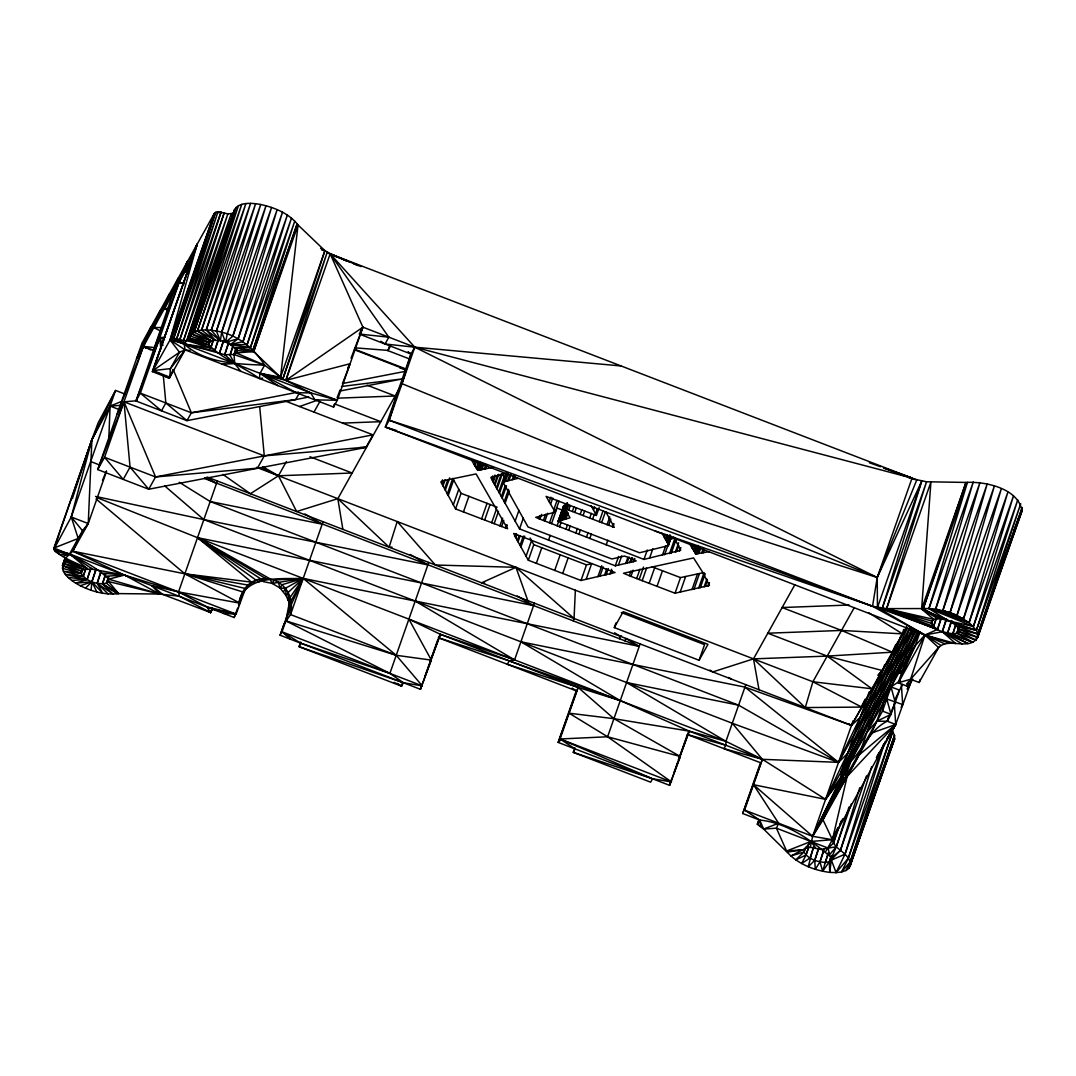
<?xml version="1.0" encoding="UTF-8"?>
<svg xmlns="http://www.w3.org/2000/svg" width="1076" height="1076" viewBox="0 0 1076 1076"><rect width="100%" height="100%" fill="white"/><g stroke="black" fill="none" stroke-linecap="round" stroke-linejoin="round"><path stroke-width="1.5" d="M422.007 684.753L420.42 689.299L431.341 660.113L408.88 619.144L440.38 634.329L420.42 689.299L280.11 635.23L283.929 624.282L290.533 614.571C299.034 574.826 244.508 562.882 238.563 605.021M238.657 605.452C242.611 573.885 280.984 579.345 303.203 578.404L396.224 655.297L422.317 685.896L403.406 682.749L389.889 673.388L285.839 620.879L288.893 604.968L288.18 592.432L303.203 578.404L639.265 646.38L625.775 638.391L624.914 640.852M915.878 631.087L847.686 753.308L838.54 762.359L762.386 759.32L723.919 748.64L725.829 745.238L725.95 741.351L745.803 684.659M124.843 394.004L115.576 390.44L98.118 422.895L91.904 439.6L88.245 523.555L72.818 551.194L65.367 558.256L66.134 560.139L83.457 569.419L92.805 569.298L124.493 575.068L178.522 591.921L239.921 603.179L184.857 573.831L96.046 498.928M108.716 441.268L110.102 406.069L122.086 401.227M573.199 620.919L574.059 618.471L575.364 590.213M919.455 632.015L906.786 658.566L898.299 682.776L906.799 686.058L910.605 679.225L938.595 647.604C948.951 636.844 969.032 651.303 977.707 637.436L1022.039 510.871C1018.326 488.383 985.508 481.308 965.952 482.425L926.544 481.766L916.846 479.735L897.747 473.265M805.682 847.283L804.014 852.031L790.9 855.945C801.647 865.413 815.675 870.605 829.757 872.38L831.546 857.76C811.573 840.329 787.054 822.723 759.71 820.073L757.343 824.31L759.091 819.63L757.343 824.31L763.624 829.045L790.9 855.945L806.26 848.009L810.322 847.323L812.636 836.321L822.992 819.791L837.505 787.497L841.028 776.818L841.351 771.384L869.179 691.935M95.576 432.149L91.904 439.6L53.8 549.459L69.59 553.911L87.519 568.747C76.436 562.439 62.637 558.847 53.8 549.459L71.245 517.005L115.576 390.44L91.904 439.6L53.921 548.047C73.141 555.646 94.096 564.658 108.743 579.17L108.568 581.551L106.497 583.192C97.405 584.994 86.295 581.47 81.211 573.441L81.359 571.06L83.457 569.419L65.313 561.591C56.248 571.302 72.495 581.712 80.297 585.721C92.092 591.571 105.448 595.243 118.669 593.602L159.611 594.033L179.383 596.225L210.6 612.58L212.497 609.164L236.088 614.114L245.489 588.545L251.555 582.143L253.801 583.327L255.711 579.91L197.513 537.677L96.894 497.569M336.115 256.734L324.885 250.681L298.039 224.992C289.094 213.371 274.649 207.574 260.715 204.494C251.448 202.839 235.832 201.252 233.357 213.263L227.856 213.909L224.158 212.981L183.539 340.473L185.139 349.875L169.335 378.187L152.348 371.637L170.048 339.908L224.709 354.69L234.043 354.569L236.115 352.941L236.29 350.561C231.206 342.531 220.096 339.007 211.004 340.81L208.905 342.45L208.757 344.831C222.692 359.034 243.028 366.876 259.343 378.47L262.678 378.16M941.365 618.35L937.492 629.42L933.565 626.434L931.56 623.408L931.722 621.027L933.807 619.386L937.868 618.713L943.154 619.265L976.403 630.307L977.882 634.073L977.707 637.436L958.931 631.518L956.86 633.159L952.798 633.845L942.28 631.733L886.611 608.612L872.528 606.299L655.176 531.033M940.989 618.229L937.492 629.42L882.226 608.33L926.544 481.766L886.611 608.612L933.807 619.386L921.634 608.989L930.928 482.048L886.611 608.612L933.565 626.434L936.335 618.512M91.07 590.267L91.917 581.766L95.831 569.043M567.321 504.483L563.609 505.76L558.135 521.389L639.574 552.768L668.33 545.626L671.155 536.924M259.343 378.47L260.042 373.359L264.615 365.168C253.842 347.79 236.935 334.286 216.397 331.058C207.13 329.404 191.515 327.803 189.04 339.828C183.162 342.518 177.258 336.949 171.272 338.913L170.048 339.908L179.504 352.269L170.371 368.638L169.914 377.165L152.913 370.615L197.244 244.05L214.366 213.344L217.944 211.891L224.158 212.981L179.84 339.545C200.93 363.365 235.106 363.957 264.615 365.168L282.853 378.954L310.695 392.875L337.326 400.232L362.908 327.185L330.157 253.828L326.956 252.994M227.238 334.004L225.556 342.235L238.159 338.765L282.477 212.201L243.001 341.63L230.358 344.549L238.159 338.765L277.137 209.632L232.819 336.196L225.556 342.235L221.683 332.296L260.715 204.494L216.397 331.058L220.351 340.689L221.683 332.296L266.001 205.731L227.238 334.004L271.555 207.439L232.819 336.196M825.628 851.748L832.407 839.697L847.175 776.468L895.703 724.484L911.708 680.045M878.07 675.15L882.118 670.482L827.202 656.091L767.807 633.213L841.513 630.428L902.535 633.872L903.638 629.42M92.805 569.298L69.59 553.911L59.92 554.49L54.916 551.248L69.59 553.911L234.191 617.53L237.635 608.101M121.601 405.329L110.102 406.069L91.904 439.6L71.245 517.005L78.212 538.457L72.818 551.194L124.493 575.068L159.611 594.033L151.931 585.64L178.522 591.921L206.834 606.81L236.088 614.114L223.351 613.347M839.509 784.808L847.175 776.468L828.681 807.565L841.271 780.746L846.678 765.292L911.533 629.312M277.89 385.625L260.042 373.359L285.839 380.393L337.326 400.232L333.52 407.064L185.139 349.875L170.048 339.908L197.244 244.05L142.032 343.002L97.714 469.566L148.717 489.23L366.472 447.334L359.774 447.589M810.322 847.323L820.827 849.435L828.143 848.117L833.497 843.127L837.679 828.628M937.868 618.713L921.634 608.989L965.952 482.425L923.154 608.895C934.331 616.494 950.848 617.732 959.093 629.137L977.882 634.073L1020.72 503.743L976.403 630.307L969.126 622.574L956.981 615.378L994.358 486.029L950.041 612.594L935.649 609.056L928.938 608.545L886.611 608.612L931.56 623.408L933.228 618.66L931.56 623.408M308.866 397.031L186.982 420.649L135.98 400.985L178.441 277.716L164.359 308.812L168.999 310.453M854.25 607.617L812.878 681.767L805.265 707.578L808.399 707.712M823.866 849.085L819.966 861.889L822.656 871.264L828.184 852.918M949.839 643.246L924.957 635.001L385.396 427.051L389.203 420.232L398.187 390.521M342.867 529.352L337.837 498.672L402.007 383.688L410.978 354.004L414.785 347.185L621.094 365.961M91.016 568.384L87.143 579.453L75.75 583.165L91.917 581.766L102.65 593.212L97.149 583.313L100.579 572.109M240.782 371.314L234.716 363.594L224.709 354.69L228.125 343.486M871.668 766.704L845.023 854.169L836.092 872.609L829.757 872.38L829.314 861.768L831.345 855.407M950.928 622.076L947.512 633.28L968.091 643.569L942.28 631.733L924.957 635.001L911.251 628.64M101.036 572.244L97.149 583.313L112.98 594.033L102.449 583.878L105.367 574.342M223.378 340.419L219.464 353.157L223.902 340.5M225.597 364.347L222.248 364.172L234.716 363.594L229.995 355.255L232.914 345.719M818.15 849.22L814.734 860.356L815.299 869.327L819.966 861.889L823.839 850.82M1022.039 510.871L975.959 640.18L958.931 631.518L959.093 629.137L977.707 637.436L1022.2 507.509L977.882 634.073L957.102 626.124L976.403 630.307L1017.748 499.883L973.43 626.447L948.373 620.812L928.938 608.545L967.472 482.33L923.154 608.895L943.154 619.265L921.634 608.989M946.181 619.009L942.28 631.733L955.77 643.596L924.957 635.001L872.528 606.299L389.203 420.232L414.785 347.185L330.157 253.828L285.839 380.393L350.13 363.701L342.424 383.836M958.891 626.783L956.86 633.159L972.758 642.251L952.798 633.845L955.73 624.309M216.397 331.058L255.59 203.714L211.273 330.278L220.351 340.689L206.242 329.955L245.866 203.593L201.548 330.157L215.066 340.124L206.242 329.955L250.574 203.391L211.273 330.278M859.778 787.686L840.437 850.322L829.314 861.768L822.656 871.264M247.144 344.643L291.475 218.092L250.426 347.656L234.299 347.535L252.82 350.534L294.757 221.091L250.426 347.656L230.358 344.549L247.144 344.643L287.332 215.066L243.001 341.63M882.226 608.33L921.769 480.985L877.222 577.53L872.528 606.299L385.396 427.051L410.978 354.004L408.275 352.054M90.626 568.249L87.143 579.453L71.715 580.421M170.048 339.908L214.366 213.344L171.272 338.913L184.077 344.078L214.689 350.83L218.172 339.639M813.443 846.839L808.264 866.718L814.734 860.356L819.159 847.7M884.351 743.529L848.372 858.15L841.567 871.99L836.092 872.609L831.385 860.141L832.447 856.967M392.014 547.159L389.108 547.186L397.205 521.551L435.35 565.008L515.969 567.321L574.059 618.471M836.092 872.609L848.372 858.15L892.703 731.586L894.492 735.406L850.174 861.97L841.567 871.99L845.978 870.497L848.964 868.224L850.336 865.346C850.699 856.644 841.822 852.004 836.281 846.785L828.143 848.117L776.428 828.184L763.624 829.045L759.71 820.073L742.696 813.523L762.386 759.32L732.285 723.26L203.848 519.6L95.522 496.426M105.771 574.382L102.449 583.878L118.669 593.602L106.497 583.192L108.541 576.817M201.548 330.157L241.75 204.346L197.433 330.91L211.004 340.81L191.73 333.95L234.649 209.497L189.04 339.828L210.748 347.844L213.519 339.935M236.088 348.207L234.043 354.569L234.716 363.594M249.645 585.559L251.555 582.143L197.513 537.677L725.95 741.351L689.259 731.142L669.568 785.332L558.175 742.4L578.135 687.429L620.26 700.611L689.259 731.142L762.386 759.32L825.588 799.347L839.414 781.189L812.636 836.321L744.605 810.107L762.386 759.32L725.95 741.351L626.595 682.534L738.607 705.183L838.54 762.359L913.376 628.828M907.593 627.913L825.588 799.347L841.351 771.384L846.637 764.471L857.397 742.628L841.028 776.818L825.588 799.347L753.496 784.713L812.636 836.321L838.204 784.861L828.681 807.565L837.545 788.318C846.368 776.374 855.541 763.96 860.773 750.053L900.72 635.983M866.462 775.971L840.437 850.322L831.546 857.76L836.281 846.785L848.951 807.081M179.84 339.545L221.037 212.147L215.59 212.349L171.272 338.913M213.33 339.949L210.748 347.844L184.077 344.078L176.706 338.711L217.944 211.891L173.626 338.456L184.077 344.078L310.695 392.875L314.986 399.922L337.326 400.232M919.993 632.11L915.246 645.667L898.299 682.776L910.605 679.225L924.957 635.001L937.492 629.42L877.451 607.55L877.222 577.53L912.044 478.094L330.157 253.828L388.853 337.191L385.047 344.011L380.837 341.267M85.784 568.558L83.202 576.454L65.327 574.328L87.143 579.453L68.178 577.435M808.601 847.148L806.018 855.043L801.674 863.557L809.946 858.029L813.819 846.96M892.703 731.586L850.174 861.97L845.978 870.497L850.336 865.346L894.654 738.782L894.492 735.406L850.336 865.346M933.565 626.434L936.147 618.525M310.695 392.875L296.438 392.767L260.042 373.359L282.853 378.954L324.885 250.681L320.581 248.327M72.348 498.618L91.904 439.6M173.626 338.456L215.59 212.349M211.004 340.81L194.11 332.202L236.047 207.386L191.73 333.95L208.905 342.45L189.847 338.375L233.357 213.263M828.143 848.117L829.556 854.734L836.281 846.785L833.497 843.127L832.407 839.697L833.981 835.084M65.313 561.591L66.389 558.444L65.313 561.591L66.134 560.139L87.519 568.747M65.165 560.381L62.395 568.289L81.211 573.441L82.839 568.733L81.211 573.441L63.349 571.235L83.202 576.454L85.972 568.545M210.385 340.11L208.757 344.831L189.04 339.828L231.138 214.003L186.807 340.567L184.077 344.078M805.104 848.883L804.014 852.031L795.715 859.872L806.018 855.043L808.789 847.135M170.99 374.058L169.914 377.165L173.115 369.498M65.138 558.673L63.484 563.394L81.359 571.06L62.462 565.64L65.233 557.731M65.152 558.646L63.484 563.394L83.457 569.419M74.486 546.433L72.818 551.194L236.088 614.114M106.551 471.248L88.245 523.555L78.212 538.457L53.921 548.047M137.244 400.716L123.982 401.819L117.136 414.099L151.124 326.674L136.558 358.631L185.18 271.448L187.547 261.387L179.208 282.194L140.351 393.144L135.98 400.985L159.773 337.676L164.749 337.259M152.348 371.637L196.652 245.072L185.18 271.448L187.977 273.277M176.706 338.711L221.037 212.147L218.374 212.631M96.356 569.11L91.917 581.766L85.448 588.142M171.003 373.439L169.335 378.187L152.913 370.615L197.244 244.05L191.192 260.715L185.18 271.448L188.475 270.843M183.539 340.473L227.856 213.909L186.807 340.567L210.748 347.844M194.11 332.202L238.428 205.637L197.433 330.91L215.066 340.124M106.497 583.192L108.716 576.857M210.425 340.083L208.757 344.831L189.847 338.375L234.178 211.811L190.317 336.062L208.905 342.45M214.689 350.83L218.562 339.76M224.709 354.69L229.134 342.034M229.995 355.255L233.317 345.759M236.263 348.247L234.043 354.569L264.615 365.168L236.115 352.941L237.191 349.767L236.115 352.941L253.707 351.556L280.567 377.246L324.885 250.681L321.885 249.215M252.82 350.534L297.137 223.969L253.707 351.556L236.29 350.561M217.365 480.985L178.522 591.921L179.383 596.225M282.853 378.954L327.171 252.389L285.839 380.393L362.908 327.185L414.785 347.185L877.222 577.53L916.846 479.735L911.87 479.062M151.931 585.64L162.664 594.382L210.6 612.58L212.241 607.9M234.191 617.53L235.832 612.836M334.596 404.011L333.52 407.064L334.717 403.957M280.11 635.23L290.641 605.949L303.203 578.404L274.098 579.991L272.188 583.407L263.243 581.618L265.14 578.215L197.513 537.677L533.575 605.64L517.22 595.97M430.077 662.386L431.341 660.113L396.224 655.297L290.533 614.571L323.056 521.726M409.095 358.779L387.938 350.628L389.579 345.947M300.675 641.982L299.034 646.663L401.509 686.165L403.406 682.749L299.034 646.663L300.944 643.26L389.889 673.388L428.732 562.452M441.456 482.963L440.985 481.698L446.553 480.057L476.09 473.924L507.59 528.746L455.551 508.921L441.456 482.963L442.545 479.829M442.505 485.074L444.146 480.394M442.962 485.989L445.155 479.748M444.576 489.042L447.858 479.667M445.276 490.36L449.66 477.865M447.307 494.005L452.767 478.39L461.026 493.292L497.099 507.186M448.181 495.592L453.655 479.977M453.319 504.873L458.793 489.257M455.551 508.921L461.026 493.292M474.207 464.684L475.31 461.564M492.62 467.441L477.798 470.333L474.96 465.989L476.601 461.308M476.278 468.141L478.47 461.886M476.856 469.082L479.035 462.828M402.572 683.112L401.509 686.165L394.031 682.345M477.502 469.956L479.694 463.702M477.798 470.333L480.528 462.519M463.433 511.961L468.907 496.332M478.053 470.306L480.797 462.492M478.672 470.239L480.864 463.998M479.345 470.118L481.523 463.877M480.864 469.849L483.057 463.608M481.887 469.647L483.527 464.966M484.213 469.19L485.854 464.509M485.545 468.921L486.634 465.8M491.624 479.129L492.714 475.995M506.419 472.767L503.339 482.68L528.034 526.958L611.881 558.982L624.672 556.05L636.198 560.905L615.311 565.828L519.533 528.921L491.866 479.6L492.956 476.48M492.768 481.308L494.947 475.054M424.657 677.167L429.445 663.529M429.97 662.009L437.945 639.252M493.158 482.048L495.35 475.794M481.577 518.941L487.051 503.326M494.368 484.267L497.65 474.893M494.893 485.236L498.726 474.301M484.63 520.111L490.091 504.496M496.359 487.912L501.295 473.857M497.004 489.082L502.479 473.453M498.699 492.135L504.173 476.507M499.439 493.467L506.783 472.633M503.339 482.68L506.07 474.866M503.124 482.142L504.348 481.739L507.092 473.924M505.316 481.483L508.047 473.669M491.638 522.801L496.561 508.746M501.322 496.816L505.142 485.881M504.348 481.739L507.522 480.891L509.715 474.637M502.129 498.282L506.514 485.774M508.935 480.542L511.127 474.287M494.14 523.756L498.511 511.248M504.16 501.86L508.531 489.365M507.522 480.891L512.176 479.748L513.817 475.054M505.034 503.42L509.405 490.925M513.884 479.345L514.987 476.224M499.896 525.935L502.64 518.121M501.604 526.567L503.783 520.313M505.505 528.02L506.608 524.9M506.137 528.249L507.24 525.115M515.135 521.188L518.968 510.253M515.256 536.709L516.346 533.575M515.713 537.596L513.669 533.467L615.055 572.54L581.013 580.502L528.329 560.246L515.713 537.596L516.816 534.476M519.533 528.921L523.366 517.986M517.341 540.582L518.982 535.888M518.04 541.874L520.233 535.619M520.031 545.465L523.326 536.09M520.905 547.025L524.738 536.09M538.982 518.713L540.071 515.579M526.07 556.252L531.544 540.623M673.778 537.072L680.745 550.24L643.986 559.426L539.937 519.103L541.578 514.409M528.329 560.246L533.79 544.631L530.065 537.987M549.231 501.833L550.872 497.152M543.407 520.475L545.599 514.22M539.937 519.103L535.713 517.341L555.189 512.095L550.589 504.214L552.782 497.959M544.913 521.08L547.657 513.265M553.79 509.715L557.086 500.327M549.527 522.882L553.346 511.947M536.319 563.34L541.793 547.711M555.189 512.095L559.022 501.16M551.517 523.676L556.991 508.047L562.573 510.239M548.558 540.112L550.199 535.418M558.296 521.309L563.757 505.68M558.135 521.389L564.12 505.518M557.112 525.855L562.035 511.799M559.049 521.013L564.51 505.384M558.646 521.147L559.95 520.703L565.425 505.074M560.529 520.528L565.989 504.9M559.95 520.703L569.998 517.812L565.088 508.921L567.267 502.68M565.196 509.217L567.388 502.963L565.788 507.778M559.533 526.81L561.174 522.116M561.847 520.111L567.334 504.429M566.137 508.464L567.778 503.783M562.546 519.91L566.38 508.975M534.436 603.192L514.584 659.884L509.257 660.879L438.47 637.745L440.38 634.329L514.584 659.884L415.215 601.067M565.088 508.921L567.065 509.567L568.706 504.886M564.147 519.452L566.877 511.638M568.679 510.159L570.32 505.478M565.922 518.955L568.115 512.701M565.936 529.298L567.577 524.617M605.828 511.867L614.288 527.361L572.365 511.517L574.006 506.836M574.732 512.418L576.373 507.724M554.705 570.428L560.179 554.799L533.79 544.631M568.72 530.387L570.361 525.693M580.179 514.476L581.82 509.782M575.808 533.131L577.449 528.437M562.681 573.481L568.155 557.852M583.058 515.579L584.698 510.885M578.888 534.315L580.529 529.634M589.702 518.121L591.343 513.427M599.13 507.657L596.4 515.458L593.508 509.984L594.611 506.863M592.58 519.224L594.221 514.543M586.474 537.247L588.115 532.566M595.526 513.803L597.167 509.109M589.783 538.525L591.423 533.844M599.224 521.766L603.058 510.831M581.013 580.502L586.487 564.873L591.612 563.73L586.138 579.359M601.592 522.667L605.425 511.732M607.025 524.725L609.769 516.91M608.639 525.317L610.818 519.076M612.325 526.689L613.414 523.568M606.205 544.86L607.846 540.165M612.916 526.89L614.006 523.77M597.92 576.709L601.753 565.774M599.91 576.265L603.192 566.891M604.497 575.23L606.689 568.975M606.138 574.84L608.33 568.585M609.917 573.938L611.558 569.258M611.034 573.656L612.136 570.536M615.311 565.828L618.592 556.453M618.458 565.142L621.74 555.767M572.096 688.089L576.225 690.832L558.175 742.4L560.569 740.14M910.081 627.994L860.343 717.154L851.479 725.385L744.942 687.107L520.918 641.807L620.26 700.611L509.257 660.879L507.347 664.282L578.135 687.429L613.939 718.687L680.368 756.536L678.458 759.938L689.259 731.142L613.939 718.687L569.11 713.2L607.604 736.764L671.478 781.916L652.567 778.782L650.657 782.185L573.279 752.366L575.176 748.95L560.071 738.983L578.135 687.429L440.38 634.329L430.023 661.982M625.721 563.555L627.913 557.314M626.931 563.273L629.124 557.018M629.742 562.614L631.383 557.919M630.738 562.371L632.379 557.677M633.051 561.793L634.154 558.673M633.737 561.618L634.84 558.484M629.299 575.7L630.94 571.006M630.953 576.373L623.502 573.239L693.576 557.919L702.225 571.544L709.434 585.398L675.042 593.226L630.953 576.373L633.145 570.119M614.315 627.604L623.206 611.679L707.968 644.349L699.091 660.274L614.315 627.604L615.956 622.91M574.88 747.78L573.279 752.366L652.567 778.782L560.071 738.983L607.604 736.764L680.368 756.536L669.568 785.332L671.666 779.36M636.656 578.606L639.938 569.231M643.986 559.426L647.268 550.051M639.131 579.574L643.515 567.065M619.44 638.74L620.301 636.293L621.551 635.889M649.568 558.162L652.85 548.787M642.17 580.744L646.555 568.236M668.425 544.738L664.417 537.529L665.506 534.409M649.164 583.421L654.638 567.792L651.841 566.729M665.506 539.466L667.147 534.772M665.977 540.3L667.618 535.619M666.838 541.833L669.016 535.579M662.399 555.283L665.681 545.909M667.201 542.492L669.945 534.678M667.793 543.541L670.523 535.74M668.035 543.999L670.778 536.198M664.565 554.786L671.047 536.709M668.33 545.626L671.088 537.543M657.006 586.393L662.48 570.764M669.528 553.629L675.002 538L670.025 539.157M671.289 553.172L676.212 539.116M607.604 736.764L640.112 643.919M675.351 552.122L678.633 542.748M676.548 551.759L678.741 545.519M679.292 550.939L680.395 547.818M679.736 550.724L680.826 547.603M675.042 593.226L680.503 577.597L702.588 572.849M691.935 547.765L693.025 544.644M709.205 551.706L695.822 553.898L692.567 548.814L693.657 545.693M693.697 550.67L695.338 545.989M694.195 551.477L695.836 546.796M680.18 592.123L685.654 576.494M694.975 552.701L697.154 546.447M695.311 553.225L698.042 545.424M695.661 553.696L697.853 547.442M695.822 553.898L698.001 547.644M696.347 553.858L698.539 547.617M697.584 553.79L699.777 547.536M698.795 553.589L700.436 548.908M701.579 553.158L703.22 548.464M703.287 552.849L704.377 549.715M692.016 589.581L697.49 573.952M694.033 589.137L699.494 573.508M698.647 588.128L704.121 572.513M700.315 587.752L705.237 573.683M704.121 586.85L706.865 579.049M705.278 586.568L707.457 580.314M707.9 585.895L709.003 582.775M708.371 585.747L709.461 582.627M699.091 660.274L704.565 644.645L621.336 612.567M674.275 771.895L677.934 761.431M678.458 759.938L687.349 734.545L725.829 745.238M742.696 813.523L760.49 762.736L687.349 734.545M921.769 480.985L877.451 607.55L924.957 635.001L940.827 645.371M894.277 702.937L895.703 724.484L832.407 839.697L812.636 836.321L853.12 720.705M884.674 664.739L844.727 778.809L841.271 780.746L913.86 629.258M838.312 827.888L832.407 839.697L810.9 841.459L804.175 849.65L804.014 852.031C808.251 859.253 817.343 861.916 825.252 862.454L828.574 852.959M833.497 843.127L841.257 820.975M838.312 827.753L832.407 839.697L822.992 819.791L871.345 733.133L876.819 721.283L909.529 627.859M830.968 857.034L829.314 861.768L825.252 862.454M832.488 856.967L831.385 860.141L845.023 854.169L883.248 745.009M836.281 846.785L851.25 804.068M901.715 673.818L898.877 672.715L914.492 630.738M888.803 716.603L887.189 721.202C868.184 730.712 862.427 752.164 846.678 765.292L846.637 764.471M915.474 630.724L867.108 731.949L876.819 721.283L887.189 721.202L891.009 714.383L899.482 690.16L902.643 684.497M928.938 608.545L973.255 481.981L935.649 609.056L969.126 622.574L1013.444 496.009L973.43 626.447L928.938 608.545L969.126 622.574L1007.835 492.216L963.518 618.781L935.649 609.056L979.967 482.492L942.885 610.455L963.518 618.781L1001.299 488.813L956.981 615.378L942.885 610.455L987.203 483.891L950.041 612.594L956.981 615.378M906.799 686.058L908.4 681.511M893.282 741.66L848.964 868.224L894.654 738.782L878.285 782.508M910.605 679.225L919.119 682.507L920.195 679.44M946.705 619.077L942.28 631.733L962.267 644.013M951.937 620.623L947.512 633.28L972.758 642.251M952.798 633.845L956.12 624.349M959.066 626.824L956.86 633.159L975.959 640.18L981.5 624.349M984.822 614.867L996.457 581.645M1000.344 570.562L1019.174 516.776L1013.915 530.871M65.259 557.798L62.462 565.64L81.211 573.441M402.639 683.072L401.509 686.165L397.326 683.448M179.208 282.194L183.794 283.97L179.208 282.194L155.401 345.517L159.773 337.676L164.453 339.478M351.058 358.147L362.908 327.185L359.868 332.645M337.084 397.77L340.043 390.023M208.206 610.374L210.6 612.58L212.322 608.276M75.401 545.034L72.818 551.194L184.857 573.831L248.085 585.102L246.175 588.505M102.502 480.394L106.376 471.154M177.015 286.122L187.547 261.387L174.823 290.049M139.988 352.498L151.124 326.674M865.117 699.212L861.029 707.457L866.678 699.077L906.786 627.173M753.496 784.713L778.62 823.221L776.428 828.184L786.596 851.022L804.175 849.65L787.497 852.058M709.972 670.106L712.769 671.922L753.496 658.875L827.202 656.091L892.327 652.177L895.42 645.237L898.756 641.565L854.008 735.231M838.11 827.928L832.407 839.697L837.209 829.314M832.407 839.697L838.11 827.632M909.919 627.859L841.351 771.384L845.427 773.94M917.801 630.67L883.154 703.193L844.754 771.64M895.501 698.499L899.482 690.16L890.982 686.878L889.489 685.116M732.285 723.26L838.54 762.359L882.723 670.321L878.245 675.23M839.791 824.754L842.75 818.782M902.535 670.671L915.246 645.667L924.957 635.001L944.674 643.838M906.812 683.542L909.65 684.632L907.377 689.084L912.771 679.037M843.154 775.984L851.062 760.705L845.978 767.941M907.364 689.057L909.65 684.632M290.533 639.238L282.006 631.814L289.673 609.944L290.641 605.949L288.893 604.968L303.203 578.404L272.188 583.407L269.807 578.727L197.513 537.677L260.338 578.592L258.442 582.008L255.711 579.91M901.083 707.457L902.697 704.565L901.365 684.672M82.516 530.737L71.245 517.005L88.245 523.555L82.516 530.737L69.59 553.911L63.161 556.238M284.562 400.756L372.995 434.839L366.136 447.118L264.279 455.888L123.982 401.819L130.061 467.118L123.202 479.398L104.56 457.287L143.417 346.351L160.23 310.359L153.881 327.588L161.266 331.435M163.27 375.215L165.852 402.962L161.467 410.817L140.351 393.144L191.353 412.794L295.698 399.586L299.343 393.049M372.995 434.839L155.563 476.95L148.717 489.23L130.061 467.118M298.429 392.054L191.353 412.794L186.982 420.649L165.852 402.962M286.404 461.523L278.442 475.78L250.399 493.723L222.907 474.408M313.977 412.095L319.922 401.442M347.844 367.79L350.13 363.701M241.844 595.647L243.754 592.244L184.857 573.831L251.555 582.143M387.938 350.628L390.507 346.042M288.072 600.368L286.27 595.835L280.137 588.128L282.033 584.725L303.203 578.404L288.072 600.368L290.789 601.551M283.553 591.692L285.463 588.276L303.203 578.404M288.18 592.432L286.27 595.835L285.463 588.276L280.137 588.128L272.188 583.407M287.763 613.347L289.673 609.944L290.533 614.571M687.994 733.415L689.259 731.142M759.01 689.743L753.496 658.875L794.828 584.779M906.463 626.837L851.479 725.385L207.09 477.031M919.173 631.908L841.351 771.384L844.673 767.995M915.246 645.667L906.786 658.566L890.982 686.878L882.495 711.102L812.636 836.321M898.299 682.776L924.957 635.001L938.595 647.604L919.119 682.507M876.321 757.746L885.588 741.835M887.27 738.943L895.703 724.484L887.189 721.202L895.245 702.265L890.982 686.878L900.545 680.53M877.357 755.782L879.025 752.944M884.028 744.404L895.703 724.484L871.345 733.133M882.939 745.897L885.494 741.62M887.189 738.755L895.703 724.484L859.253 754.801M887.028 738.634L895.703 724.484L889.448 734.37M806.26 848.009L810.9 841.459L815.608 847.888M185.139 349.875L170.371 368.638L152.913 370.615L179.504 352.269L185.139 349.875L190.116 350.507M935.474 651.357L938.595 647.604M886.745 698.997L883.154 703.193L882.495 711.102L891.009 714.383L886.745 698.997L902.697 704.565M863.799 702.238L866.678 699.077L851.479 725.385L848.574 723.758M898.877 672.715L902.979 669.998M258.442 582.008L265.14 578.215M876.819 721.283L891.009 714.383M786.596 851.022L810.9 841.459M763.624 829.045L778.62 823.221M299.558 406.526L318.281 399.882M80.297 585.721L91.917 581.766L96.88 591.988M102.812 573.158L124.493 575.068L108.743 579.17L159.611 594.033L108.568 581.551L118.669 593.602M512.176 479.748L517.825 478.43M506.608 473.413L490.831 477.394L491.866 479.6M342.894 383.446L405.491 371.328M340.164 390.978L402.76 378.846L341.469 386.499M169.322 308.287L164.359 308.812L169.335 294.03L153.881 327.588L162.18 327.548M155.563 476.95L123.982 401.819L97.714 469.566L104.56 457.287L155.563 476.95L257.433 468.168L264.279 455.888L259.719 406.916M106.753 576.158L124.493 575.068M338.16 398.147L395.121 395.995L366.983 385.154M342.571 423.11L380.796 421.671L335.47 404.199M849.139 605.021L782.131 607.536L841.513 630.428L892.327 652.177M354.999 347.83L388.059 350.413M484.698 583.071L481.577 582.815L515.969 567.321L527.818 600.637M908.695 477.771L912.044 478.094L883.571 467.858M359.102 334.017L388.853 337.191M385.047 344.011L414.785 347.185L912.044 478.094L883.625 468.087M154.931 347.642L143.417 346.351L146.04 348.328M256.572 467.347L812.878 681.767L871.91 688.788L827.202 656.091M260.042 373.359L280.567 377.246L298.039 224.992L253.707 351.556L234.299 347.535M179.221 482.263L210.183 501.524L322.195 524.173L304.938 513.951M321.616 249.941L324.885 250.681M184.857 573.831L245.489 588.545M886.611 608.612L931.722 621.027M900.935 474.718L912.044 478.094M399.882 367.965L406.23 369.902M385.396 427.051L396.573 430.508M953.175 623.125L976.403 630.307M285.839 620.879L396.224 655.297M389.203 420.232L877.222 577.53L402.007 383.688M869.341 462.734L880.41 466.715M567.065 509.567L572.365 511.517M654.638 567.792L680.503 577.597M596.4 515.458L546.11 496.372L550.589 504.214M560.179 554.799L586.487 564.873M360.635 334.596L410.978 354.004L408.194 352.148M354.73 349.243L406.311 369.122M154.272 350.534L143.417 346.351L150.922 350.063M309.955 456.735L352.148 473.01L278.442 475.78L260.405 467.562M110.102 406.069L119.369 409.633M639.265 646.38L204.171 478.363M210.183 501.524L738.607 705.183M90.68 461.537L99.947 465.101M438.47 637.745L576.225 690.832M422.317 685.896L282.006 631.814L300.944 643.26M560.071 738.983L671.478 781.916M354.354 349.713L406.298 369.808M347.064 261.239L330.157 253.828L361.079 266.592M330.157 253.828L350.211 262.288M353.305 263.58L357.931 265.543M205.032 477.704L216.505 483.447L206.901 477.569M812.878 681.767L861.701 707.08L805.265 707.578L753.496 658.875M262.867 466.823L278.442 475.78L296.626 511.53L337.837 498.672L389.108 547.186M728.6 677.436L731.465 679.131M410.252 554.476L427.871 564.9L203.848 519.6L164.709 485.908M614.557 632.809L620.301 636.293M408.127 352.255L410.978 354.004M868.574 612.701L902.535 633.872M744.605 810.107L759.71 820.073L760.53 826.449M102.449 583.878L117.149 593.696M841.028 776.818L843.584 778.634M744.942 687.107L838.54 762.359M97.149 583.313L108.098 593.898M206.834 606.81L210.6 612.58M692.567 548.814L689.77 544.133M474.96 465.989L471.638 460.192M905.535 656.347L906.786 658.566M661.928 533.145L664.417 537.529M503.043 474.476L504.913 477.838M591.195 505.747L593.508 509.984M163.001 345.342L159.773 337.676L160.835 349.095M173.317 369.862L191.353 412.794M278.159 581.955L280.137 588.128M837.505 787.497L837.545 788.318"/></g></svg>
